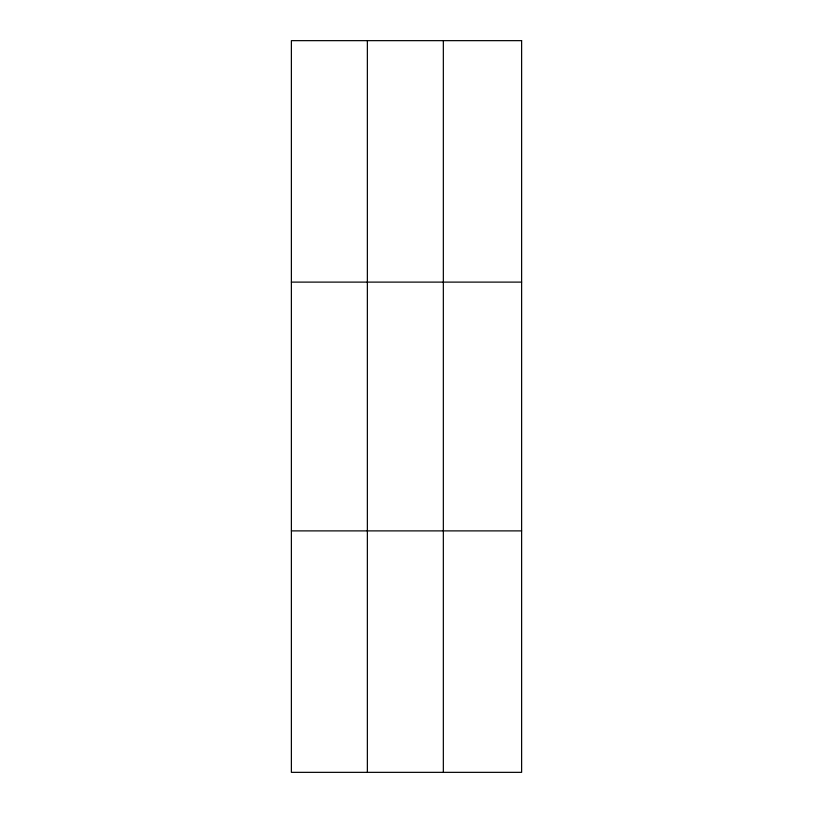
<?xml version="1.0" encoding="UTF-8"?>
<svg xmlns="http://www.w3.org/2000/svg" width="813" height="813" viewBox="0 0 813 813"><rect width="100%" height="100%" fill="white"/><g stroke="black" fill="none" stroke-linecap="round" stroke-linejoin="round"><path stroke-width="1.22" d="M367.364 40.65L367.364 772.35M443.339 40.65L443.339 772.35M291.379 282.111L521.621 282.111M291.379 530.889L521.621 530.889M521.621 40.65L521.621 772.35L291.379 772.35L291.379 40.65L521.621 40.65"/></g></svg>
